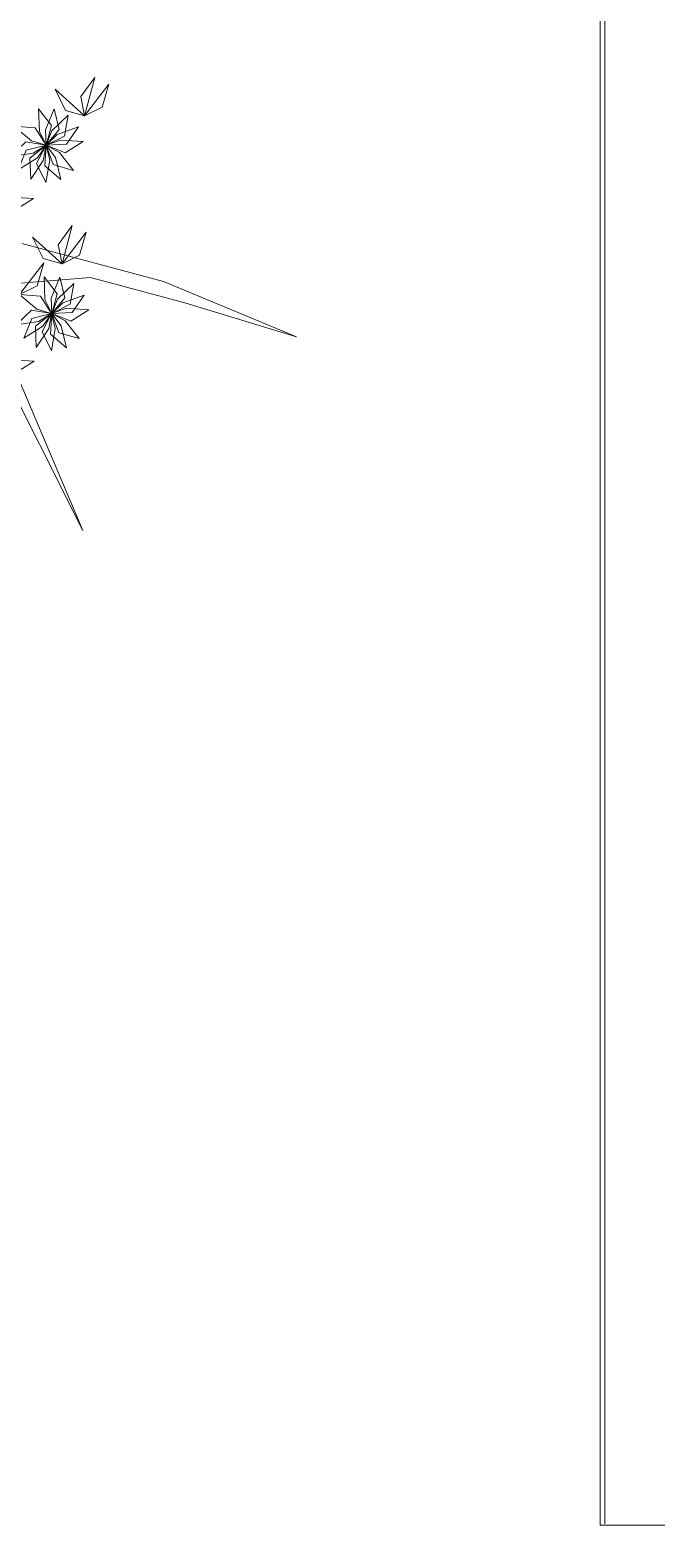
# Model space of a CAD drawing. Header units: inches. Extents: x 15 to 22798, y 21 to 21519.
# Drawn here: x 17873.5 to 17967.7, y 10738.8 to 10963.6 of the extents above; entities that cross this region are included whole.
import ezdxf

# ---------------------------------------------------------------- set-up
doc = ezdxf.new("R2010")
doc.units = ezdxf.units.IN
doc.header["$MEASUREMENT"] = 0
doc.layers.add('ARREDAMENTO', color=8, linetype='Continuous', lineweight=13)

msp = doc.modelspace()

# ---------------------------------------------------------------- linework, layer by layer
at = {"layer": 'ARREDAMENTO'}
for p, q in [((17959.31, 11088.81), (17959.31, 10738.81)), ((17960.01, 11088.98), (17960.01, 10738.98)), ((17959.31, 10738.81), (19265.77, 10738.81))]:
    msp.add_line(p, q, dxfattribs=at)
at = {"layer": 'ARREDAMENTO', "lineweight": 0}
for points in [[(17881.73, 10950.71), (17881.15, 10953.62), (17883.28, 10956.51), (17881.73, 10950.71)], [(17881.73, 10950.71), (17878.88, 10951.52), (17877.28, 10954.73), (17881.73, 10950.71)], [(17881.73, 10950.71), (17884.39, 10952.03), (17885.37, 10955.49), (17881.73, 10950.71)], [(17874.82, 10951.8), (17874.94, 10948.39), (17875.94, 10946.31), (17876.77, 10949.29), (17874.82, 10951.8)], [(17877.15, 10951.78), (17875.87, 10948.62), (17875.94, 10946.31), (17877.91, 10948.69), (17877.15, 10951.78)], [(17879.27, 10950.81), (17876.82, 10948.45), (17875.95, 10946.31), (17878.71, 10947.68), (17879.27, 10950.81)], [(17871.11, 10949.15), (17873.72, 10946.96), (17875.93, 10946.31), (17874.28, 10948.92), (17871.11, 10949.15)], [(17880.81, 10949.07), (17877.61, 10947.9), (17875.95, 10946.31), (17879.03, 10946.44), (17880.81, 10949.07)], [(17881.52, 10946.85), (17878.12, 10947.08), (17875.95, 10946.3), (17878.81, 10945.17), (17881.52, 10946.85)], [(17870.59, 10944.62), (17873.97, 10945.09), (17875.93, 10946.31), (17872.89, 10946.82), (17870.59, 10944.62)], [(17871.74, 10942.59), (17874.63, 10944.4), (17875.93, 10946.3), (17872.94, 10945.54), (17871.74, 10942.59)], [(17873.62, 10941.2), (17875.52, 10944.03), (17875.93, 10946.3), (17873.51, 10944.38), (17873.62, 10941.2)], [(17875.89, 10940.7), (17876.48, 10944.06), (17875.93, 10946.3), (17874.5, 10943.56), (17875.89, 10940.7)], [(17878.18, 10941.17), (17877.35, 10944.47), (17875.94, 10946.3), (17875.74, 10943.22), (17878.18, 10941.17)], [(17880.07, 10942.52), (17877.97, 10945.21), (17875.94, 10946.3), (17877.02, 10943.41), (17880.07, 10942.52)], [(17874.05, 10938.27), (17870.65, 10938.51), (17868.48, 10937.73), (17871.35, 10936.59), (17874.05, 10938.27)], [(17878.34, 10928.45), (17877.75, 10931.35), (17879.88, 10934.24), (17878.34, 10928.45)], [(17878.34, 10928.45), (17875.48, 10929.25), (17873.89, 10932.47), (17878.34, 10928.45)], [(17878.34, 10928.45), (17880.99, 10929.77), (17881.97, 10933.22), (17878.34, 10928.45)], [(17871.95, 10923.84), (17874.6, 10925.16), (17875.58, 10928.62), (17871.95, 10923.84)], [(17875.66, 10926.49), (17875.77, 10923.09), (17876.78, 10921.01), (17877.61, 10923.98), (17875.66, 10926.49)], [(17877.99, 10926.47), (17876.71, 10923.31), (17876.78, 10921.01), (17878.75, 10923.38), (17877.99, 10926.47)], [(17880.11, 10925.51), (17877.66, 10923.14), (17876.78, 10921), (17879.55, 10922.38), (17880.11, 10925.51)], [(17871.95, 10923.84), (17874.56, 10921.65), (17876.77, 10921.01), (17875.12, 10923.61), (17871.95, 10923.84)], [(17881.65, 10923.76), (17878.45, 10922.6), (17876.79, 10921), (17879.87, 10921.13), (17881.65, 10923.76)], [(17871.43, 10919.31), (17874.81, 10919.79), (17876.77, 10921), (17873.73, 10921.52), (17871.43, 10919.31)], [(17872.58, 10917.28), (17875.47, 10919.09), (17876.77, 10921), (17873.78, 10920.23), (17872.58, 10917.28)], [(17874.45, 10915.9), (17876.36, 10918.72), (17876.77, 10920.99), (17874.35, 10919.08), (17874.45, 10915.9)], [(17876.73, 10915.4), (17877.32, 10918.75), (17876.77, 10920.99), (17875.34, 10918.26), (17876.73, 10915.4)], [(17879.01, 10915.86), (17878.19, 10919.17), (17876.78, 10920.99), (17876.58, 10917.91), (17879.01, 10915.86)], [(17882.36, 10921.54), (17878.95, 10921.78), (17876.78, 10921), (17879.65, 10919.86), (17882.36, 10921.54)], [(17880.91, 10917.22), (17878.81, 10919.9), (17876.78, 10920.99), (17877.85, 10918.1), (17880.91, 10917.22)], [(17874.16, 10913.81), (17870.76, 10914.05), (17868.59, 10913.26), (17871.46, 10912.13), (17874.16, 10913.81)]]:
    msp.add_lwpolyline(points, dxfattribs=at)
at = {"layer": 'ARREDAMENTO', "linetype": 'Continuous', "lineweight": 0}
msp.add_lwpolyline([(17862, 10926.99), (17881.49, 10888.38), (17865.88, 10925.07), (17882.64, 10926.42), (17896.84, 10922.61), (17913.62, 10917.51), (17893.6, 10925.82), (17872.3, 10931.54)], dxfattribs=at)

doc.saveas('drawing.dxf')
